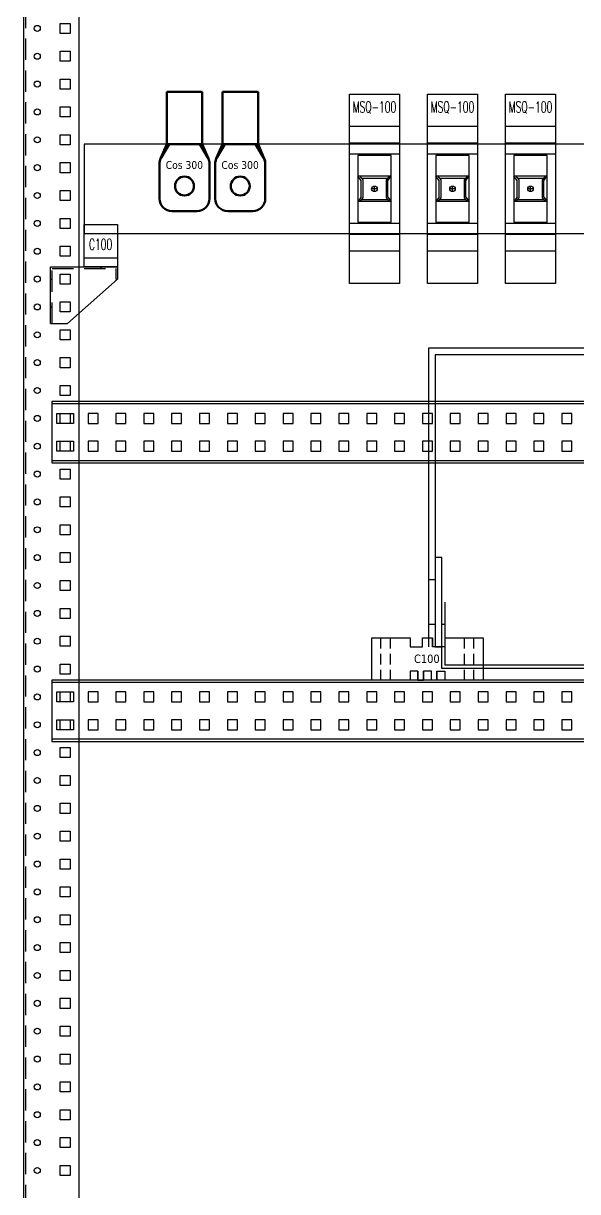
# Model space of a CAD drawing. Header units: millimetres. Extents: x 173893 to 258446, y -176540 to -123824.
# Drawn here: x 204661 to 205158, y -140560 to -139512 of the extents above; entities that cross this region are included whole.
import ezdxf

# ---------------------------------------------------------------- set-up
doc = ezdxf.new("R2010")
doc.units = ezdxf.units.MM
doc.header["$LTSCALE"] = 3
doc.linetypes.add('ACANSTGL', pattern=[0.11811, 0.07874, -0.03937])
doc.linetypes.add('HIDDEN', pattern=[9.525, 6.35, -3.175])
for name, color, linetype in [('@.DM. NÉT CHÍNH', 7, 'Continuous'), ('@.VISIBLE', 7, 'Continuous'), ('EQUIPMENT', 4, 'Continuous'), ('Text', 7, 'Continuous')]:
    doc.layers.add(name, color=color, linetype=linetype)
doc.layers.add('Symbol (ISO)', color=7, linetype='Continuous', lineweight=25)
doc.layers.add('Visible (ISO)', color=7, linetype='Continuous', lineweight=50)
doc.styles.add('Ann_w01', font='romans.shx', dxfattribs={"width": 0.6, "bigfont": 'chineset.shx'})
doc.styles.add('Note Text (ISO)', font='tahoma.ttf')
doc.styles.get("Standard").update_dxf_attribs({"font": 'arial.ttf'})

# ---------------------------------------------------------------- blocks, each defined once
blk = doc.blocks.new('A$Cb9864b83')
at = {"layer": 'EQUIPMENT', "color": 2}
for p, q in [((0, 30), (30, 30)), ((0, 8), (30, 8))]:
    blk.add_line(p, q, dxfattribs=at)
blk.add_lwpolyline([(0, 38), (30, 38), (30, 0), (0, 0)], close=True, dxfattribs=at)
blk = doc.blocks.new('sdfQR')
for p, q in [((204730.3, -139730.4), (204730.3, -139731.9)), ((204685.3, -139741.4), (204686.8, -139741.4)), ((204700.3, -139781.4), (204745.3, -139741.4)), ((204743.8, -139741.4), (204745.3, -139741.4)), ((204685.3, -139766.4), (204686.8, -139766.4)), ((204685.3, -139781.4), (204700.3, -139781.4))]:
    blk.add_line(p, q)
blk.add_lwpolyline([(204685.3, -139781.4), (204685.3, -139730.4), (204745.3, -139730.4), (204745.3, -139741.4)])
at = {"linetype": 'HIDDEN'}
blk.add_lwpolyline([(204686.8, -139781.4), (204686.8, -139731.9), (204743.8, -139731.9), (204743.8, -139741.4)], dxfattribs=at)
at = {"layer": '@.DM. NÉT CHÍNH', "color": 2}
for points in [[(204702.8, -139736.9), (204702.8, -139745.9), (204693.8, -139745.9), (204693.8, -139736.9)], [(204702.8, -139761.9), (204702.8, -139770.9), (204693.8, -139770.9), (204693.8, -139761.9)]]:
    blk.add_lwpolyline(points, close=True, dxfattribs=at)
blk.add_blockref('A$Cb9864b83', (204715.3, -139730.4))
at = {"layer": 'Text', "lineweight": 0, "ltscale": 5, "insert": (204719.7, -139705.2), "char_height": 10, "attachment_point": 1, "style": 'Ann_w01'}
blk.add_mtext_dynamic_manual_height_columns('C100', width=103.604, gutter_width=2.5, heights=[0], dxfattribs=at)

msp = doc.modelspace()

# ---------------------------------------------------------------- linework, layer by layer
at = {"color": 1, "linetype": 'ACANSTGL', "ltscale": 40}
for p, q in [((204981.58, -140101.4), (204981.58, -140063.4)), ((204990.08, -140101.4), (204990.08, -140063.4)), ((205056.58, -140101.4), (205056.58, -140063.4)), ((205065.08, -140101.4), (205065.08, -140063.4))]:
    msp.add_line(p, q, dxfattribs=at)
msp.add_lwpolyline([(205030.33, -140071.4), (205036.33, -140071.4), (205036.33, -139991.4), (205030.33, -139991.4)], close=True)
at = {"color": 1}
for points in [[(205007.83, -140101.4), (204973.33, -140101.4), (204973.33, -140063.4), (205007.83, -140063.4)], [(205007.83, -140063.4), (205007.83, -140071.4), (205018.83, -140071.4), (205018.83, -140063.4)], [(205018.83, -140063.4), (205027.83, -140063.4)], [(205018.83, -140071.4), (205018.83, -140063.4), (205027.83, -140063.4), (205027.83, -140071.4)], [(205038.83, -140063.4), (205038.83, -140071.4), (205027.83, -140071.4), (205027.83, -140063.4)], [(205038.83, -140063.4), (205073.33, -140063.4), (205073.33, -140101.4), (205038.83, -140101.4)], [(205014.83, -140101.4), (205014.83, -140093.4), (205007.83, -140093.4), (205007.83, -140101.4)], [(205014.83, -140093.4), (205014.83, -140101.4), (205019.83, -140101.4), (205019.83, -140093.4)], [(205019.83, -140101.4), (205014.83, -140101.4)], [(205026.83, -140101.4), (205026.83, -140093.4), (205019.83, -140093.4), (205019.83, -140101.4)], [(205031.83, -140093.4), (205031.83, -140101.4), (205026.83, -140101.4), (205026.83, -140093.4)], [(205031.83, -140101.4), (205026.83, -140101.4)], [(205031.83, -140101.4), (205031.83, -140093.4), (205038.83, -140093.4), (205038.83, -140101.4)]]:
    msp.add_lwpolyline(points, dxfattribs=at)
at = {"layer": '@.DM. NÉT CHÍNH', "color": 1}
for p, q in [((205610.33, -139853.4), (204686.33, -139853.4)), ((205610.33, -139904.4), (204686.33, -139904.4)), ((205610.33, -140103.4), (204686.33, -140103.4)), ((205610.33, -140154.4), (204686.33, -140154.4))]:
    msp.add_line(p, q, dxfattribs=at)
at = {"layer": '@.DM. NÉT CHÍNH', "linetype": 'Continuous'}
for p, q in [((205030.33, -140011.4), (205024.3, -140011.4)), ((205030.33, -140051.4), (205024.3, -140051.4)), ((205039.33, -140051.4), (205036.33, -140051.4))]:
    msp.add_line(p, q, dxfattribs=at)
at = {"layer": '@.DM. NÉT CHÍNH'}
msp.add_lwpolyline([(205635.83, -139066.4), (204660.83, -139066.4), (204660.83, -141166.4), (205635.83, -141166.4)], close=True, dxfattribs=at)
at = {"layer": '@.DM. NÉT CHÍNH', "linetype": 'HIDDEN'}
msp.add_lwpolyline([(205633.83, -139068.4), (204662.83, -139068.4), (204662.83, -141164.4), (205633.83, -141164.4)], close=True, dxfattribs=at)
at = {"layer": '@.DM. NÉT CHÍNH'}
msp.add_lwpolyline([(204710.83, -141166.4), (204710.83, -139066.4)], dxfattribs=at)
at = {"layer": '@.DM. NÉT CHÍNH', "color": 2}
for points in [[(204702.83, -139511.9), (204702.83, -139520.9), (204693.83, -139520.9), (204693.83, -139511.9)], [(204702.83, -139536.9), (204702.83, -139545.9), (204693.83, -139545.9), (204693.83, -139536.9)], [(204702.83, -139561.9), (204702.83, -139570.9), (204693.83, -139570.9), (204693.83, -139561.9)], [(204702.83, -139586.9), (204702.83, -139595.9), (204693.83, -139595.9), (204693.83, -139586.9)], [(204702.83, -139611.9), (204702.83, -139620.9), (204693.83, -139620.9), (204693.83, -139611.9)], [(204702.83, -139636.9), (204702.83, -139645.9), (204693.83, -139645.9), (204693.83, -139636.9)], [(204702.83, -139661.9), (204702.83, -139670.9), (204693.83, -139670.9), (204693.83, -139661.9)], [(204702.83, -139686.9), (204702.83, -139695.9), (204693.83, -139695.9), (204693.83, -139686.9)], [(204702.83, -139711.9), (204702.83, -139720.9), (204693.83, -139720.9), (204693.83, -139711.9)], [(204702.83, -139786.9), (204702.83, -139795.9), (204693.83, -139795.9), (204693.83, -139786.9)], [(204702.83, -139811.9), (204702.83, -139820.9), (204693.83, -139820.9), (204693.83, -139811.9)], [(204702.83, -139836.9), (204702.83, -139845.9), (204693.83, -139845.9), (204693.83, -139836.9)], [(204702.83, -139861.9), (204702.83, -139870.9), (204693.83, -139870.9), (204693.83, -139861.9)], [(204702.83, -139886.9), (204702.83, -139895.9), (204693.83, -139895.9), (204693.83, -139886.9)], [(204702.83, -139911.9), (204702.83, -139920.9), (204693.83, -139920.9), (204693.83, -139911.9)], [(204702.83, -139936.9), (204702.83, -139945.9), (204693.83, -139945.9), (204693.83, -139936.9)], [(204702.83, -139961.9), (204702.83, -139970.9), (204693.83, -139970.9), (204693.83, -139961.9)], [(204702.83, -139986.9), (204702.83, -139995.9), (204693.83, -139995.9), (204693.83, -139986.9)], [(204702.83, -140011.9), (204702.83, -140020.9), (204693.83, -140020.9), (204693.83, -140011.9)], [(204702.83, -140036.9), (204702.83, -140045.9), (204693.83, -140045.9), (204693.83, -140036.9)], [(204702.83, -140061.9), (204702.83, -140070.9), (204693.83, -140070.9), (204693.83, -140061.9)], [(204702.83, -140086.9), (204702.83, -140095.9), (204693.83, -140095.9), (204693.83, -140086.9)], [(204702.83, -140111.9), (204702.83, -140120.9), (204693.83, -140120.9), (204693.83, -140111.9)], [(204702.83, -140136.9), (204702.83, -140145.9), (204693.83, -140145.9), (204693.83, -140136.9)], [(204702.83, -140161.9), (204702.83, -140170.9), (204693.83, -140170.9), (204693.83, -140161.9)], [(204702.83, -140186.9), (204702.83, -140195.9), (204693.83, -140195.9), (204693.83, -140186.9)], [(204702.83, -140211.9), (204702.83, -140220.9), (204693.83, -140220.9), (204693.83, -140211.9)], [(204702.83, -140236.9), (204702.83, -140245.9), (204693.83, -140245.9), (204693.83, -140236.9)], [(204702.83, -140261.9), (204702.83, -140270.9), (204693.83, -140270.9), (204693.83, -140261.9)], [(204702.83, -140286.9), (204702.83, -140295.9), (204693.83, -140295.9), (204693.83, -140286.9)], [(204702.83, -140311.9), (204702.83, -140320.9), (204693.83, -140320.9), (204693.83, -140311.9)], [(204702.83, -140336.9), (204702.83, -140345.9), (204693.83, -140345.9), (204693.83, -140336.9)], [(204702.83, -140361.9), (204702.83, -140370.9), (204693.83, -140370.9), (204693.83, -140361.9)], [(204702.83, -140386.9), (204702.83, -140395.9), (204693.83, -140395.9), (204693.83, -140386.9)], [(204702.83, -140411.9), (204702.83, -140420.9), (204693.83, -140420.9), (204693.83, -140411.9)], [(204702.83, -140436.9), (204702.83, -140445.9), (204693.83, -140445.9), (204693.83, -140436.9)], [(204702.83, -140461.9), (204702.83, -140470.9), (204693.83, -140470.9), (204693.83, -140461.9)], [(204702.83, -140486.9), (204702.83, -140495.9), (204693.83, -140495.9), (204693.83, -140486.9)], [(204702.83, -140511.9), (204702.83, -140520.9), (204693.83, -140520.9), (204693.83, -140511.9)], [(204702.83, -140536.9), (204702.83, -140545.9), (204693.83, -140545.9), (204693.83, -140536.9)]]:
    msp.add_lwpolyline(points, close=True, dxfattribs=at)
at = {"layer": '@.DM. NÉT CHÍNH', "linetype": 'Continuous'}
for points in [[(205260.28, -139803.4), (205024.33, -139803.4), (205024.33, -140071.4)], [(205260.28, -139809.4), (205030.33, -139809.4), (205030.33, -140071.4)], [(205197.33, -140090.89), (205036.33, -140090.89), (205036.33, -140031.4)], [(205197.33, -140087.89), (205039.33, -140087.89), (205039.33, -140031.4)]]:
    msp.add_lwpolyline(points, dxfattribs=at)
at = {"layer": '@.DM. NÉT CHÍNH', "color": 1}
for points in [[(205610.33, -139851.4), (204686.33, -139851.4), (204686.33, -139906.4), (205610.33, -139906.4)], [(204705.83, -139861.9), (204705.83, -139870.9), (204690.83, -139870.9), (204690.83, -139861.9)], [(204727.83, -139861.9), (204718.83, -139861.9), (204718.83, -139870.9), (204727.83, -139870.9)], [(204752.83, -139861.9), (204743.83, -139861.9), (204743.83, -139870.9), (204752.83, -139870.9)], [(204777.83, -139861.9), (204768.83, -139861.9), (204768.83, -139870.9), (204777.83, -139870.9)], [(204802.83, -139861.9), (204793.83, -139861.9), (204793.83, -139870.9), (204802.83, -139870.9)], [(204827.83, -139861.9), (204818.83, -139861.9), (204818.83, -139870.9), (204827.83, -139870.9)], [(204852.83, -139861.9), (204843.83, -139861.9), (204843.83, -139870.9), (204852.83, -139870.9)], [(204877.83, -139861.9), (204868.83, -139861.9), (204868.83, -139870.9), (204877.83, -139870.9)], [(204902.83, -139861.9), (204893.83, -139861.9), (204893.83, -139870.9), (204902.83, -139870.9)], [(204927.83, -139861.9), (204918.83, -139861.9), (204918.83, -139870.9), (204927.83, -139870.9)], [(204952.83, -139861.9), (204943.83, -139861.9), (204943.83, -139870.9), (204952.83, -139870.9)], [(204977.83, -139861.9), (204968.83, -139861.9), (204968.83, -139870.9), (204977.83, -139870.9)], [(205002.83, -139861.9), (204993.83, -139861.9), (204993.83, -139870.9), (205002.83, -139870.9)], [(205027.83, -139861.9), (205018.83, -139861.9), (205018.83, -139870.9), (205027.83, -139870.9)], [(205052.83, -139861.9), (205043.83, -139861.9), (205043.83, -139870.9), (205052.83, -139870.9)], [(205077.83, -139861.9), (205068.83, -139861.9), (205068.83, -139870.9), (205077.83, -139870.9)], [(205102.83, -139861.9), (205093.83, -139861.9), (205093.83, -139870.9), (205102.83, -139870.9)], [(205127.83, -139861.9), (205118.83, -139861.9), (205118.83, -139870.9), (205127.83, -139870.9)], [(205152.83, -139861.9), (205143.83, -139861.9), (205143.83, -139870.9), (205152.83, -139870.9)], [(204705.83, -139886.9), (204705.83, -139895.9), (204690.83, -139895.9), (204690.83, -139886.9)], [(204727.83, -139886.9), (204718.83, -139886.9), (204718.83, -139895.9), (204727.83, -139895.9)], [(204752.83, -139886.9), (204743.83, -139886.9), (204743.83, -139895.9), (204752.83, -139895.9)], [(204777.83, -139886.9), (204768.83, -139886.9), (204768.83, -139895.9), (204777.83, -139895.9)], [(204802.83, -139886.9), (204793.83, -139886.9), (204793.83, -139895.9), (204802.83, -139895.9)], [(204827.83, -139886.9), (204818.83, -139886.9), (204818.83, -139895.9), (204827.83, -139895.9)], [(204852.83, -139886.9), (204843.83, -139886.9), (204843.83, -139895.9), (204852.83, -139895.9)], [(204877.83, -139886.9), (204868.83, -139886.9), (204868.83, -139895.9), (204877.83, -139895.9)], [(204902.83, -139886.9), (204893.83, -139886.9), (204893.83, -139895.9), (204902.83, -139895.9)], [(204927.83, -139886.9), (204918.83, -139886.9), (204918.83, -139895.9), (204927.83, -139895.9)], [(204952.83, -139886.9), (204943.83, -139886.9), (204943.83, -139895.9), (204952.83, -139895.9)], [(204977.83, -139886.9), (204968.83, -139886.9), (204968.83, -139895.9), (204977.83, -139895.9)], [(205002.83, -139886.9), (204993.83, -139886.9), (204993.83, -139895.9), (205002.83, -139895.9)], [(205027.83, -139886.9), (205018.83, -139886.9), (205018.83, -139895.9), (205027.83, -139895.9)], [(205052.83, -139886.9), (205043.83, -139886.9), (205043.83, -139895.9), (205052.83, -139895.9)], [(205077.83, -139886.9), (205068.83, -139886.9), (205068.83, -139895.9), (205077.83, -139895.9)], [(205102.83, -139886.9), (205093.83, -139886.9), (205093.83, -139895.9), (205102.83, -139895.9)], [(205127.83, -139886.9), (205118.83, -139886.9), (205118.83, -139895.9), (205127.83, -139895.9)], [(205152.83, -139886.9), (205143.83, -139886.9), (205143.83, -139895.9), (205152.83, -139895.9)], [(205610.33, -140101.4), (204686.33, -140101.4), (204686.33, -140156.4), (205610.33, -140156.4)], [(204705.83, -140111.9), (204705.83, -140120.9), (204690.83, -140120.9), (204690.83, -140111.9)], [(204727.83, -140111.9), (204718.83, -140111.9), (204718.83, -140120.9), (204727.83, -140120.9)], [(204752.83, -140111.9), (204743.83, -140111.9), (204743.83, -140120.9), (204752.83, -140120.9)], [(204777.83, -140111.9), (204768.83, -140111.9), (204768.83, -140120.9), (204777.83, -140120.9)], [(204802.83, -140111.9), (204793.83, -140111.9), (204793.83, -140120.9), (204802.83, -140120.9)], [(204827.83, -140111.9), (204818.83, -140111.9), (204818.83, -140120.9), (204827.83, -140120.9)], [(204852.83, -140111.9), (204843.83, -140111.9), (204843.83, -140120.9), (204852.83, -140120.9)], [(204877.83, -140111.9), (204868.83, -140111.9), (204868.83, -140120.9), (204877.83, -140120.9)], [(204902.83, -140111.9), (204893.83, -140111.9), (204893.83, -140120.9), (204902.83, -140120.9)], [(204927.83, -140111.9), (204918.83, -140111.9), (204918.83, -140120.9), (204927.83, -140120.9)], [(204952.83, -140111.9), (204943.83, -140111.9), (204943.83, -140120.9), (204952.83, -140120.9)], [(204977.83, -140111.9), (204968.83, -140111.9), (204968.83, -140120.9), (204977.83, -140120.9)], [(205002.83, -140111.9), (204993.83, -140111.9), (204993.83, -140120.9), (205002.83, -140120.9)], [(205027.83, -140111.9), (205018.83, -140111.9), (205018.83, -140120.9), (205027.83, -140120.9)], [(205052.83, -140111.9), (205043.83, -140111.9), (205043.83, -140120.9), (205052.83, -140120.9)], [(205077.83, -140111.9), (205068.83, -140111.9), (205068.83, -140120.9), (205077.83, -140120.9)], [(205102.83, -140111.9), (205093.83, -140111.9), (205093.83, -140120.9), (205102.83, -140120.9)], [(205127.83, -140111.9), (205118.83, -140111.9), (205118.83, -140120.9), (205127.83, -140120.9)], [(205152.83, -140111.9), (205143.83, -140111.9), (205143.83, -140120.9), (205152.83, -140120.9)], [(204705.83, -140136.9), (204705.83, -140145.9), (204690.83, -140145.9), (204690.83, -140136.9)], [(204727.83, -140136.9), (204718.83, -140136.9), (204718.83, -140145.9), (204727.83, -140145.9)], [(204752.83, -140136.9), (204743.83, -140136.9), (204743.83, -140145.9), (204752.83, -140145.9)], [(204777.83, -140136.9), (204768.83, -140136.9), (204768.83, -140145.9), (204777.83, -140145.9)], [(204802.83, -140136.9), (204793.83, -140136.9), (204793.83, -140145.9), (204802.83, -140145.9)], [(204827.83, -140136.9), (204818.83, -140136.9), (204818.83, -140145.9), (204827.83, -140145.9)], [(204852.83, -140136.9), (204843.83, -140136.9), (204843.83, -140145.9), (204852.83, -140145.9)], [(204877.83, -140136.9), (204868.83, -140136.9), (204868.83, -140145.9), (204877.83, -140145.9)], [(204902.83, -140136.9), (204893.83, -140136.9), (204893.83, -140145.9), (204902.83, -140145.9)], [(204927.83, -140136.9), (204918.83, -140136.9), (204918.83, -140145.9), (204927.83, -140145.9)], [(204952.83, -140136.9), (204943.83, -140136.9), (204943.83, -140145.9), (204952.83, -140145.9)], [(204977.83, -140136.9), (204968.83, -140136.9), (204968.83, -140145.9), (204977.83, -140145.9)], [(205002.83, -140136.9), (204993.83, -140136.9), (204993.83, -140145.9), (205002.83, -140145.9)], [(205027.83, -140136.9), (205018.83, -140136.9), (205018.83, -140145.9), (205027.83, -140145.9)], [(205052.83, -140136.9), (205043.83, -140136.9), (205043.83, -140145.9), (205052.83, -140145.9)], [(205077.83, -140136.9), (205068.83, -140136.9), (205068.83, -140145.9), (205077.83, -140145.9)], [(205102.83, -140136.9), (205093.83, -140136.9), (205093.83, -140145.9), (205102.83, -140145.9)], [(205127.83, -140136.9), (205118.83, -140136.9), (205118.83, -140145.9), (205127.83, -140145.9)], [(205152.83, -140136.9), (205143.83, -140136.9), (205143.83, -140145.9), (205152.83, -140145.9)]]:
    msp.add_lwpolyline(points, close=True, dxfattribs=at)
at = {"layer": '@.DM. NÉT CHÍNH', "color": 2}
for centre in [(204673.33, -139516.4), (204673.33, -139541.4), (204673.33, -139566.4), (204673.33, -139591.4), (204673.33, -139616.4), (204673.33, -139641.4), (204673.33, -139666.4), (204673.33, -139691.4), (204673.33, -139716.4), (204673.33, -139741.4), (204673.33, -139766.4), (204673.33, -139791.4), (204673.33, -139816.4), (204673.33, -139841.4), (204673.33, -139866.4), (204673.33, -139891.4), (204673.33, -139916.4), (204673.33, -139941.4), (204673.33, -139966.4), (204673.33, -139991.4), (204673.33, -140016.4), (204673.33, -140041.4), (204673.33, -140066.4), (204673.33, -140091.4), (204673.33, -140116.4), (204673.33, -140141.4), (204673.33, -140166.4), (204673.33, -140191.4), (204673.33, -140216.4), (204673.33, -140241.4), (204673.33, -140266.4), (204673.33, -140291.4), (204673.33, -140316.4), (204673.33, -140341.4), (204673.33, -140366.4), (204673.33, -140391.4), (204673.33, -140416.4), (204673.33, -140441.4), (204673.33, -140466.4), (204673.33, -140491.4), (204673.33, -140516.4), (204673.33, -140541.4)]:
    msp.add_circle(centre, 2.7, dxfattribs=at)
at = {"layer": '@.VISIBLE', "color": 1}
msp.add_lwpolyline([(204715.33, -139700.4), (205260.28, -139700.4), (205260.28, -139620.4), (204715.33, -139620.4)], close=True, dxfattribs=at)
at = {"layer": 'EQUIPMENT', "color": 6}
for p, q in [((204998.28, -139604.46), (204953.28, -139604.46)), ((205068.28, -139604.46), (205023.28, -139604.46)), ((205138.28, -139604.46), (205093.28, -139604.46)), ((204998.28, -139619.4), (204953.28, -139619.4)), ((204998.28, -139629.4), (204953.28, -139629.4)), ((205068.28, -139619.4), (205023.28, -139619.4)), ((205068.28, -139629.4), (205023.28, -139629.4)), ((205138.28, -139619.4), (205093.28, -139619.4)), ((205138.28, -139629.4), (205093.28, -139629.4)), ((204998.28, -139691.4), (204953.28, -139691.4)), ((205068.28, -139691.4), (205023.28, -139691.4)), ((205138.28, -139691.4), (205093.28, -139691.4)), ((204998.28, -139701.4), (204953.28, -139701.4)), ((205068.28, -139701.4), (205023.28, -139701.4)), ((205138.28, -139701.4), (205093.28, -139701.4)), ((204998.28, -139716.34), (204953.28, -139716.34)), ((205068.28, -139716.34), (205023.28, -139716.34)), ((205138.28, -139716.34), (205093.28, -139716.34))]:
    msp.add_line(p, q, dxfattribs=at)
at = {"layer": 'EQUIPMENT'}
for p, q in [((204990.78, -139648.9), (204960.78, -139648.9)), ((204963.78, -139652.9), (204960.78, -139648.9)), ((204987.78, -139652.9), (204990.78, -139648.9)), ((205060.78, -139648.9), (205030.78, -139648.9)), ((205033.78, -139652.9), (205030.78, -139648.9)), ((205057.78, -139652.9), (205060.78, -139648.9)), ((205130.78, -139648.9), (205100.78, -139648.9)), ((205103.78, -139652.9), (205100.78, -139648.9)), ((205127.78, -139652.9), (205130.78, -139648.9)), ((204964.16, -139650.9), (204987.41, -139650.9)), ((204978.28, -139660.4), (204973.28, -139660.4)), ((204975.78, -139662.9), (204975.78, -139657.9)), ((205034.16, -139650.9), (205057.41, -139650.9)), ((205048.28, -139660.4), (205043.28, -139660.4)), ((205045.78, -139662.9), (205045.78, -139657.9)), ((205104.16, -139650.9), (205127.41, -139650.9)), ((205118.28, -139660.4), (205113.28, -139660.4)), ((205115.78, -139662.9), (205115.78, -139657.9)), ((204963.78, -139667.9), (204960.78, -139671.9)), ((204964.16, -139669.9), (204987.41, -139669.9)), ((204987.78, -139667.9), (204990.78, -139671.9)), ((205033.78, -139667.9), (205030.78, -139671.9)), ((205034.16, -139669.9), (205057.41, -139669.9)), ((205057.78, -139667.9), (205060.78, -139671.9)), ((205103.78, -139667.9), (205100.78, -139671.9)), ((205104.16, -139669.9), (205127.41, -139669.9)), ((205127.78, -139667.9), (205130.78, -139671.9)), ((204990.78, -139671.9), (204960.78, -139671.9)), ((205060.78, -139671.9), (205030.78, -139671.9)), ((205130.78, -139671.9), (205100.78, -139671.9))]:
    msp.add_line(p, q, dxfattribs=at)
for points in [[(204953.28, -139745.4), (204953.28, -139575.4), (204998.28, -139575.4), (204998.28, -139745.4)], [(205023.28, -139745.4), (205023.28, -139575.4), (205068.28, -139575.4), (205068.28, -139745.4)], [(205093.28, -139745.4), (205093.28, -139575.4), (205138.28, -139575.4), (205138.28, -139745.4)], [(204990.78, -139690.4), (204990.78, -139630.4), (204960.78, -139630.4), (204960.78, -139690.4)], [(205060.78, -139690.4), (205060.78, -139630.4), (205030.78, -139630.4), (205030.78, -139690.4)], [(205130.78, -139690.4), (205130.78, -139630.4), (205100.78, -139630.4), (205100.78, -139690.4)]]:
    msp.add_lwpolyline(points, close=True, dxfattribs=at)
for points in [[(204962.66, -139648.9), (204965.28, -139652.4), (204965.28, -139668.4), (204962.66, -139671.9)], [(204988.91, -139648.9), (204986.28, -139652.4), (204986.28, -139668.4), (204988.91, -139671.9)], [(205032.66, -139648.9), (205035.28, -139652.4), (205035.28, -139668.4), (205032.66, -139671.9)], [(205058.91, -139648.9), (205056.28, -139652.4), (205056.28, -139668.4), (205058.91, -139671.9)], [(205102.66, -139648.9), (205105.28, -139652.4), (205105.28, -139668.4), (205102.66, -139671.9)], [(205128.91, -139648.9), (205126.28, -139652.4), (205126.28, -139668.4), (205128.91, -139671.9)], [(204963.78, -139667.9), (204963.78, -139652.9)], [(204987.78, -139667.9), (204987.78, -139652.9)], [(205033.78, -139667.9), (205033.78, -139652.9)], [(205057.78, -139667.9), (205057.78, -139652.9)], [(205103.78, -139667.9), (205103.78, -139652.9)], [(205127.78, -139667.9), (205127.78, -139652.9)]]:
    msp.add_lwpolyline(points, dxfattribs=at)
for centre in [(204975.78, -139660.4), (205045.78, -139660.4), (205115.78, -139660.4)]:
    msp.add_circle(centre, 2.5, dxfattribs=at)
at = {"layer": 'Visible (ISO)'}
for p, q in [((204789.43, -139573.4), (204821.33, -139573.4)), ((204789.43, -139620.4), (204789.43, -139573.4)), ((204821.33, -139620.4), (204821.33, -139573.4)), ((204839.43, -139573.4), (204871.33, -139573.4)), ((204839.43, -139620.4), (204839.43, -139573.4)), ((204871.33, -139620.4), (204871.33, -139573.4)), ((204783.82, -139633.25), (204789.43, -139620.4)), ((204791.54, -139620.4), (204784.8, -139632.07)), ((204791.31, -139620.4), (204789.43, -139620.4)), ((204791.54, -139620.4), (204791.31, -139620.4)), ((204819.22, -139620.4), (204791.54, -139620.4)), ((204819.46, -139620.4), (204819.22, -139620.4)), ((204819.22, -139620.4), (204825.96, -139632.07)), ((204821.33, -139620.4), (204819.46, -139620.4)), ((204821.33, -139620.4), (204826.94, -139633.25)), ((204833.82, -139633.25), (204839.43, -139620.4)), ((204841.54, -139620.4), (204834.8, -139632.07)), ((204841.31, -139620.4), (204839.43, -139620.4)), ((204841.54, -139620.4), (204841.31, -139620.4)), ((204869.22, -139620.4), (204841.54, -139620.4)), ((204869.46, -139620.4), (204869.22, -139620.4)), ((204869.22, -139620.4), (204875.96, -139632.07)), ((204871.33, -139620.4), (204869.46, -139620.4)), ((204871.33, -139620.4), (204876.94, -139633.25)), ((204782.88, -139638.15), (204782.88, -139640.23)), ((204827.88, -139640.23), (204827.88, -139638.15)), ((204832.88, -139638.15), (204832.88, -139640.23)), ((204877.88, -139640.23), (204877.88, -139638.15)), ((204782.88, -139669.15), (204782.88, -139640.23)), ((204827.88, -139640.23), (204827.88, -139669.15)), ((204832.88, -139669.15), (204832.88, -139640.23)), ((204877.88, -139640.23), (204877.88, -139669.15)), ((204816.63, -139680.4), (204794.13, -139680.4)), ((204866.63, -139680.4), (204844.13, -139680.4))]:
    msp.add_line(p, q, dxfattribs=at)
for centre in [(204805.38, -139657.9), (204855.38, -139657.9)]:
    msp.add_circle(centre, 8.5, dxfattribs=at)
for centre, start, end in [((204794.13, -139637.75), 156.41071, 180), ((204816.63, -139637.75), 0, 23.58929), ((204844.13, -139637.75), 156.41071, 180), ((204866.63, -139637.75), 0, 23.58929), ((204794.13, -139669.15), 180, 270), ((204816.63, -139669.15), 270, 0), ((204844.13, -139669.15), 180, 270), ((204866.63, -139669.15), 270, 0)]:
    msp.add_arc(centre, 11.25, start, end, dxfattribs=at)
for points, knots in [([(204782.88, -139638.15), (204782.88, -139637.3), (204782.98, -139636.49), (204783.38, -139634.83), (204783.7, -139634.03), (204784.1, -139633.31)], [0, 0, 0, 0, 0.25764838, 0.25764838, 0.55516905, 0.55516905, 0.55516905, 0.55516905]), ([(204782.88, -139637.75), (204782.88, -139637.75), (204782.88, -139637.76), (204782.88, -139637.82), (204782.88, -139637.87), (204782.88, -139637.94), (204782.88, -139638), (204782.88, -139638.07), (204782.88, -139638.15)], [0.03853075, 0.03853075, 0.03853075, 0.03853075, 0.20830755, 0.20830755, 0.41661509, 0.41661509, 0.41661509, 0.59928277, 0.59928277, 0.59928277, 0.59928277]), ([(204784.8, -139632.07), (204784.77, -139632.12), (204784.75, -139632.17), (204784.52, -139632.56), (204784.32, -139632.93), (204784.1, -139633.31)], [-2.78495087, -2.78495087, -2.78495087, -2.78495087, -2.74268749, -2.74268749, -2.44354824, -2.44354824, -2.44354824, -2.44354824]), ([(204826.66, -139633.31), (204826.62, -139633.24), (204826.58, -139633.18), (204826.34, -139632.75), (204826.15, -139632.4), (204825.96, -139632.07)], [-1.51235328, -1.51235328, -1.51235328, -1.51235328, -1.48444994, -1.48444994, -1.33286619, -1.33286619, -1.33286619, -1.33286619]), ([(204826.66, -139633.31), (204827.06, -139634.02), (204827.38, -139634.82), (204827.78, -139636.47), (204827.88, -139637.29), (204827.88, -139638.15)], [0, 0, 0, 0, 0.29490327, 0.29490327, 0.55601462, 0.55601462, 0.55601462, 0.55601462]), ([(204827.88, -139638.15), (204827.88, -139638.07), (204827.88, -139638), (204827.88, -139637.94), (204827.88, -139637.87), (204827.88, -139637.82), (204827.88, -139637.76), (204827.88, -139637.75), (204827.88, -139637.75)], [0.23115645, 0.23115645, 0.23115645, 0.23115645, 0.41521965, 0.41521965, 0.41521965, 0.62282948, 0.62282948, 0.79190855, 0.79190855, 0.79190855, 0.79190855]), ([(204832.88, -139638.15), (204832.88, -139637.3), (204832.98, -139636.49), (204833.38, -139634.83), (204833.7, -139634.03), (204834.1, -139633.31)], [0, 0, 0, 0, 0.25764838, 0.25764838, 0.55516905, 0.55516905, 0.55516905, 0.55516905]), ([(204832.88, -139637.75), (204832.88, -139637.75), (204832.88, -139637.76), (204832.88, -139637.82), (204832.88, -139637.87), (204832.88, -139637.94), (204832.88, -139638), (204832.88, -139638.07), (204832.88, -139638.15)], [0.03853075, 0.03853075, 0.03853075, 0.03853075, 0.20830755, 0.20830755, 0.41661509, 0.41661509, 0.41661509, 0.59928277, 0.59928277, 0.59928277, 0.59928277]), ([(204834.8, -139632.07), (204834.77, -139632.12), (204834.75, -139632.17), (204834.52, -139632.56), (204834.32, -139632.93), (204834.1, -139633.31)], [-2.78495087, -2.78495087, -2.78495087, -2.78495087, -2.74268749, -2.74268749, -2.44354824, -2.44354824, -2.44354824, -2.44354824]), ([(204876.66, -139633.31), (204876.62, -139633.24), (204876.58, -139633.18), (204876.34, -139632.75), (204876.15, -139632.4), (204875.96, -139632.07)], [-1.51235328, -1.51235328, -1.51235328, -1.51235328, -1.48444994, -1.48444994, -1.33286619, -1.33286619, -1.33286619, -1.33286619]), ([(204876.66, -139633.31), (204877.06, -139634.02), (204877.38, -139634.82), (204877.78, -139636.47), (204877.88, -139637.29), (204877.88, -139638.15)], [0, 0, 0, 0, 0.29490327, 0.29490327, 0.55601462, 0.55601462, 0.55601462, 0.55601462]), ([(204877.88, -139638.15), (204877.88, -139638.07), (204877.88, -139638), (204877.88, -139637.94), (204877.88, -139637.87), (204877.88, -139637.82), (204877.88, -139637.76), (204877.88, -139637.75), (204877.88, -139637.75)], [0.23115645, 0.23115645, 0.23115645, 0.23115645, 0.41521965, 0.41521965, 0.41521965, 0.62282948, 0.62282948, 0.79190855, 0.79190855, 0.79190855, 0.79190855])]:
    msp.add_open_spline(points, degree=3, knots=knots, dxfattribs=at)

# ---------------------------------------------------------------- block references
at = {"layer": '@.DM. NÉT CHÍNH', "linetype": 'Continuous'}
msp.add_blockref('sdfQR', (0, 0), dxfattribs=at)

# ---------------------------------------------------------------- texts
at = {"color": 7, "insert": (205022.79, -140082.24), "char_height": 7.5, "width": 118.3861, "attachment_point": 5}
msp.add_mtext('{\\fTahoma|b0|i0|c0|p34;C100}', dxfattribs=at)
at = {"layer": '@.VISIBLE', "color": 151, "char_height": 10, "attachment_point": 5, "style": 'Ann_w01'}
for insert in [(204975.78, -139587.4), (205045.78, -139587.4), (205115.78, -139587.4)]:
    msp.add_mtext('\\A1;MSQ-100', dxfattribs=dict(at, insert=insert))
at = {"layer": 'Symbol (ISO)', "char_height": 7, "width": 34.064, "attachment_point": 1, "style": 'Note Text (ISO)'}
for insert in [(204788.53, -139635.5), (204838.53, -139635.5)]:
    msp.add_mtext('{\\fTahoma|b0|i0;\\H7.0000;Cos 300}', dxfattribs=dict(at, insert=insert))

doc.saveas('drawing.dxf')
